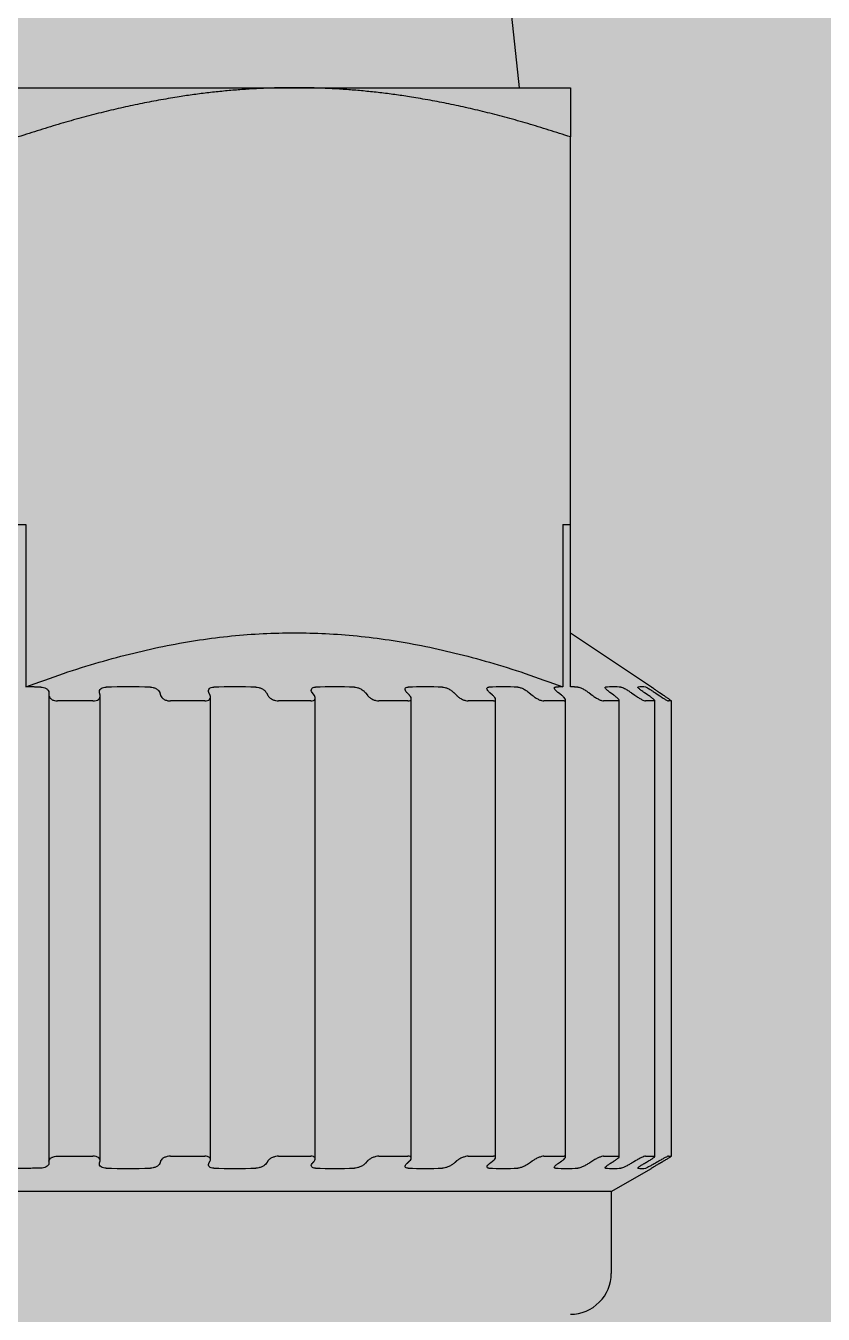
# Model space of a CAD drawing. Extents: x -18489 to 27370, y -8745 to 11880.
# Drawn here: x -16578.571 to -16576.623, y 2026.31 to 2029.458 of the extents above; entities that cross this region are included whole.
import ezdxf

# ---------------------------------------------------------------- set-up
doc = ezdxf.new("R2010")
doc.units = 0
doc.header["$LTSCALE"] = 100
for name, color, linetype in [('188K-SM-03-F10-MECH-EQ-Y2257103$0$0 Xref', 8, 'Continuous'), ('188K-SM-03-F10-MECH-EQ-Y2257103$0$M-EQU-FOUNDATION', 8, 'Continuous'), ('188K-SM-03-F10-MECH-EQ-Y2257103$0$Micron CUP L10 HVAC EQU$0$M-MECH-EQU', 136, 'Continuous'), ('188K-SM-03-F10-MECH-EQ-Y2257103$0$Micron CUP L10 HVAC EQU$0$M-PHASE1 AREA', 252, 'Continuous')]:
    doc.layers.add(name, color=color, linetype=linetype)
pattern_1 = [(50, (4473.52, 709.2), (54.6554, -4.78173), [5.715, -62.865]), (355, (4473.52, 709.2), (-10.57303, 57.31705), [4.572, -50.29218]), (100.45144, (4478.076, 708.8), (44.08237, 52.53533), [4.857, -53.42707]), (46.1842, (4473.52, 724.44), (81.32371, -12.6127), [8.5725, -94.2975]), (96.63556, (4480.3, 723.39), (71.22124, 74.22784), [7.2855, -80.14068]), (351.18415, (4473.52, 724.44), (71.22124, 74.22784), [6.858, -75.43792]), (21, (4481.14, 720.63), (45.48432, -30.67956), [5.715, -62.865]), (326, (4481.14, 720.63), (18.54061, 55.25639), [4.572, -50.292]), (71.45144, (4484.93, 718.07), (64.02493, 24.57683), [4.857, -53.42698]), (37.5, (4473.521, 709.2), (0.926581, 25.366512), [0, -49.6824, 0, -51.054, 0, -50.4825]), (7.5, (4473.52, 709.2), (20.0459, 30.054172), [0, -29.1084, 0, -48.5394, 0, -19.2405]), (327.5, (4456.529, 709.2), (40.677179, -1.718623), [0, -19.05, 0, -59.436, 0, -78.867]), (317.5, (4448.91, 709.2), (44.438754, 7.62795), [0, -24.765, 0, -39.4716, 0, -56.007])]

# ---------------------------------------------------------------- blocks, each defined once
blk = doc.blocks.new('188K-SM-03-F10-MECH-EQ-Y2257103$0$Micron CUP L10 HVAC EQU$0$A$C0c53ceb0')
at = {"layer": '188K-SM-03-F10-MECH-EQ-Y2257103$0$Micron CUP L10 HVAC EQU$0$M-PHASE1 AREA'}
for p, q in [((-4345.47275, 11149.08664), (-4342.17106, 11118.89975)), ((-4361.15185, 11118.89975), (-4347.6655, 11118.89975)), ((-4347.6655, 11118.89975), (-4340.92233, 11118.89975)), ((-4340.92233, 11118.89975), (-4340.92233, 11117.6952)), ((-4340.92233, 11108.23055), (-4340.92233, 11117.6952)), ((-4354.40867, 11108.23055), (-4354.22518, 11108.23055)), ((-4354.22518, 11108.23055), (-4354.22518, 11104.25891)), ((-4341.10582, 11108.23055), (-4341.10582, 11104.25891)), ((-4341.10582, 11108.23055), (-4340.92233, 11108.23055)), ((-4340.92233, 11104.25891), (-4340.92233, 11108.23055)), ((-4340.92233, 11105.5799), (-4338.94192, 11104.25963)), ((-4338.94192, 11104.25963), (-4338.94192, 11104.25313)), ((-4353.65943, 11104.1145), (-4353.65943, 11104.05529)), ((-4353.65943, 11104.05529), (-4353.65943, 11092.67065)), ((-4352.58458, 11103.91492), (-4353.44762, 11103.91492)), ((-4352.41062, 11104.05529), (-4352.42606, 11104.1145)), ((-4352.40759, 11092.69074), (-4352.40759, 11104.03209)), ((-4350.95035, 11104.1145), (-4350.93491, 11104.05529)), ((-4349.85487, 11103.91492), (-4350.69168, 11103.91492)), ((-4349.72404, 11104.05529), (-4349.75445, 11104.1145)), ((-4349.71199, 11092.71039), (-4349.71199, 11104.0094)), ((-4348.34634, 11104.1145), (-4348.31593, 11104.05529)), ((-4347.26352, 11103.91492), (-4348.04868, 11103.91492)), ((-4347.1798, 11104.05529), (-4347.22426, 11104.1145)), ((-4347.15303, 11092.729), (-4347.15303, 11103.98791)), ((-4345.92653, 11104.1145), (-4345.88208, 11104.05529)), ((-4344.88927, 11103.91492), (-4345.59893, 11103.91492)), ((-4344.85521, 11104.05529), (-4344.91236, 11104.1145)), ((-4344.80846, 11092.74602), (-4344.80846, 11103.96825)), ((-4343.76445, 11104.1145), (-4343.7073, 11104.05529)), ((-4342.80426, 11103.91492), (-4343.41685, 11103.91492)), ((-4342.82089, 11104.05529), (-4342.889, 11104.1145)), ((-4342.74952, 11092.76094), (-4342.74952, 11103.95102)), ((-4341.92579, 11104.1145), (-4341.85768, 11104.05529)), ((-4341.07185, 11103.91492), (-4341.56876, 11103.91492)), ((-4341.13866, 11104.05529), (-4341.21566, 11104.1145)), ((-4341.03876, 11092.77332), (-4341.03876, 11103.93673)), ((-4340.46642, 11104.1145), (-4340.38942, 11104.05529)), ((-4339.74467, 11103.91492), (-4340.1108, 11103.91492)), ((-4339.85964, 11104.05529), (-4339.94318, 11104.1145)), ((-4339.72817, 11092.7828), (-4339.72817, 11103.92579)), ((-4339.43067, 11104.1145), (-4339.34712, 11104.05529)), ((-4339.02267, 11104.05529), (-4339.11024, 11104.1145)), ((-4338.86305, 11103.91492), (-4339.08727, 11103.91492)), ((-4338.85757, 11092.78908), (-4338.85757, 11103.91853)), ((-4338.85003, 11104.1145), (-4338.76247, 11104.05529)), ((-4338.65321, 11104.05529), (-4338.74212, 11104.1145)), ((-4338.45377, 11103.91492), (-4338.52928, 11103.91492)), ((-4338.45341, 11092.792), (-4338.45341, 11103.91516)), ((-4353.44762, 11092.79221), (-4352.58458, 11092.79221)), ((-4350.69168, 11092.79221), (-4349.85487, 11092.79221)), ((-4348.04868, 11092.79221), (-4347.26352, 11092.79221)), ((-4345.59893, 11092.79221), (-4344.88927, 11092.79221)), ((-4343.41685, 11092.79221), (-4342.80426, 11092.79221)), ((-4341.56876, 11092.79221), (-4341.07185, 11092.79221)), ((-4340.1108, 11092.79221), (-4339.74467, 11092.79221)), ((-4339.08727, 11092.79221), (-4338.86305, 11092.79221)), ((-4338.52928, 11092.79221), (-4338.45377, 11092.79221)), ((-4339.92334, 11091.92706), (-4338.94192, 11092.49368)), ((-4338.94192, 11092.49368), (-4338.94192, 11092.49931)), ((-4339.92334, 11091.92706), (-4368.89401, 11091.92706)), ((-4339.92334, 11091.92706), (-4339.92334, 11089.92908))]:
    blk.add_line(p, q, dxfattribs=at)
blk.add_arc((-4340.92233, 11089.92908), 0.99899, 269.999966, 0, dxfattribs=at)
for centre, major_axis, ratio, start_param, end_param in [((-4351.72286, 11081.04909), (-0.00138, 23.21054), 0.98480775, 6.25945246, 6.30680121), ((-4349.11865, 11081.04909), (-0.0007, 23.21054), 0.93969262, 6.2594826, 6.30683136), ((-4346.67518, 11081.04909), (-0.00048, 23.21054), 0.8660254, 6.25949307, 6.30684182), ((-4344.46668, 11081.04909), (-0.00037, 23.21054), 0.76604444, 6.25949864, 6.3068474), ((-4342.56027, 11081.04909), (-0.00031, 23.21054), 0.64278761, 6.25950228, 6.30685103), ((-4339.87445, 11081.04909), (-0.00025, 23.21054), 0.34202014, 6.25950718, 6.30685593), ((-4339.17666, 11081.04909), (-0.00024, 23.21054), 0.17364818, 6.25950911, 6.30685787), ((-4351.72286, 11119.29403), (-0.0012, -26.80035), 0.98480775, 6.26272676, 6.30373236), ((-4349.11866, 11119.29403), (-0.00061, -26.80035), 0.93969262, 6.26270394, 6.30370955), ((-4346.67519, 11119.29403), (-0.00042, -26.80035), 0.8660254, 6.26269602, 6.30370163), ((-4344.4667, 11119.29403), (-0.00033, -26.80035), 0.76604444, 6.2626918, 6.30369741), ((-4342.56029, 11119.29403), (-0.00027, -26.80035), 0.64278761, 6.26268905, 6.30369466), ((-4341.01389, 11119.29403), (-0.00024, -26.80035), 0.5, 6.26268701, 6.30369262), ((-4339.87448, 11119.29403), (-0.00022, -26.80035), 0.34202014, 6.26268534, 6.30369095), ((-4339.17669, 11119.29403), (-0.00021, -26.80035), 0.17364818, 6.26268388, 6.30368949)]:
    blk.add_ellipse(centre, major_axis=major_axis, ratio=ratio, start_param=start_param, end_param=end_param, dxfattribs=at)
for points, weights in [([(-4347.6655, 11118.89975), (-4350.79502, 11118.89975), (-4354.40867, 11117.6952)], [2.00431155703, 2.00431154546, 1.86040846171]), ([(-4340.92233, 11117.6952), (-4344.53598, 11118.89975), (-4347.6655, 11118.89975)], [1.86040846171, 2.00431156861, 2.00431155703]), ([(-4354.22518, 11104.25891), (-4347.6655, 11106.73168), (-4341.10582, 11104.25891)], [1.06957579566, 1.22672434335, 1.06957579566]), ([(-4353.85923, 11104.25313), (-4354.04226, 11104.25746), (-4354.22518, 11104.25891)], [1.61847557924, 1.61881551721, 1.61892907311]), ([(-4341.10582, 11104.25891), (-4341.19728, 11104.25746), (-4341.28879, 11104.25313)], [1.61892907434, 1.61881551844, 1.61847558047]), ([(-4340.73935, 11104.25313), (-4340.83086, 11104.25746), (-4340.92233, 11104.25891)], [1.61847558047, 1.61881551844, 1.61892907434]), ([(-4353.65873, 11092.67065), (-4353.65943, 11092.64493), (-4353.65943, 11092.61937)], [1.04611932027, 1.04564401816, 1.04516058741]), ([(-4352.42536, 11092.61939), (-4352.41836, 11092.64495), (-4352.41062, 11092.67065)], [1.04516094259, 1.04564432981, 1.04611958976]), ([(-4350.93422, 11092.67065), (-4350.94265, 11092.64493), (-4350.95035, 11092.61937)], [1.04611932054, 1.04564401842, 1.04516058767]), ([(-4349.75378, 11092.61939), (-4349.73929, 11092.64495), (-4349.72404, 11092.67065)], [1.04516094217, 1.04564432939, 1.04611958933]), ([(-4348.31528, 11092.67065), (-4348.33118, 11092.64493), (-4348.34634, 11092.61937)], [1.04611932028, 1.04564401817, 1.04516058742]), ([(-4347.22363, 11092.61939), (-4347.20209, 11092.64495), (-4347.1798, 11092.67065)], [1.04516094256, 1.04564432978, 1.04611958973]), ([(-4345.88148, 11092.67065), (-4345.90438, 11092.64493), (-4345.92653, 11092.61937)], [1.04611932039, 1.04564401827, 1.04516058752]), ([(-4344.9118, 11092.61939), (-4344.88385, 11092.64495), (-4344.85521, 11092.67065)], [1.04516094232, 1.04564432953, 1.04611958948]), ([(-4343.70678, 11092.67065), (-4343.73597, 11092.64493), (-4343.76445, 11092.61937)], [1.04611932062, 1.04564401851, 1.04516058775]), ([(-4342.88852, 11092.61939), (-4342.85503, 11092.64495), (-4342.82089, 11092.67065)], [1.0451609422, 1.04564432942, 1.04611958936]), ([(-4341.85726, 11092.67065), (-4341.89184, 11092.64493), (-4341.92579, 11092.61937)], [1.04611932015, 1.04564401804, 1.04516058729]), ([(-4341.21528, 11092.61939), (-4341.17726, 11092.64495), (-4341.13866, 11092.67065)], [1.04516094242, 1.04564432964, 1.04611958959]), ([(-4340.3891, 11092.67065), (-4340.42804, 11092.64493), (-4340.46642, 11092.61937)], [1.04611932032, 1.0456440182, 1.04516058745]), ([(-4339.94291, 11092.61939), (-4339.90151, 11092.64495), (-4339.85964, 11092.67065)], [1.04516094233, 1.04564432955, 1.0461195895]), ([(-4339.34691, 11092.67065), (-4339.38903, 11092.64493), (-4339.43067, 11092.61937)], [1.04611932019, 1.04564401808, 1.04516058733]), ([(-4339.11008, 11092.61939), (-4339.06656, 11092.64495), (-4339.02267, 11092.67065)], [1.04516094239, 1.0456443296, 1.04611958955]), ([(-4338.76238, 11092.67065), (-4338.80638, 11092.64493), (-4338.85003, 11092.61937)], [1.04611932055, 1.04564401844, 1.04516058769]), ([(-4338.74209, 11092.61939), (-4338.69777, 11092.64495), (-4338.65321, 11092.67065)], [1.04516094219, 1.0456443294, 1.04611958935]), ([(-4353.85923, 11092.49931), (-4354.40867, 11092.48805), (-4354.95812, 11092.49931)], [1.93647539012, 1.93769688925, 1.93647539012])]:
    blk.add_rational_spline(points, weights, degree=2, dxfattribs=at)
for points, knots in [([(-4353.85923, 11104.25313), (-4353.83669, 11104.25256), (-4353.81326, 11104.24932), (-4353.7679, 11104.23728), (-4353.74637, 11104.22794), (-4353.70841, 11104.20519), (-4353.69094, 11104.18949), (-4353.66715, 11104.15572), (-4353.66086, 11104.13764), (-4353.65966, 11104.12086), (-4353.65951, 11104.11876), (-4353.65943, 11104.11664), (-4353.65943, 11104.1145)], [0.1007338772, 0.1007338772, 0.1007338772, 0.1007338772, 0.1074438468, 0.1074438468, 0.1148517392, 0.1148517392, 0.1239329907, 0.1239329907, 0.1330142421, 0.1330142421, 0.1330142421, 0.1341521237, 0.1341521237, 0.1341521237, 0.1341521237]), ([(-4352.42606, 11104.1145), (-4352.42662, 11104.11664), (-4352.4271, 11104.11876), (-4352.43068, 11104.13764), (-4352.42915, 11104.15572), (-4352.41433, 11104.18949), (-4352.40108, 11104.20519), (-4352.36934, 11104.22794), (-4352.35042, 11104.23728), (-4352.30857, 11104.24932), (-4352.28619, 11104.25256), (-4352.264, 11104.25313)], [0.0659197851, 0.0659197851, 0.0659197851, 0.0659197851, 0.0670576667, 0.0670576667, 0.0761389182, 0.0761389182, 0.0852201696, 0.0852201696, 0.092628062, 0.092628062, 0.0993380316, 0.0993380316, 0.0993380316, 0.0993380316]), ([(-4351.1818, 11104.25313), (-4351.15959, 11104.25256), (-4351.13583, 11104.24932), (-4351.08833, 11104.23728), (-4351.06486, 11104.22794), (-4351.02183, 11104.20519), (-4351.00067, 11104.18949), (-4350.96863, 11104.15572), (-4350.95778, 11104.13764), (-4350.95223, 11104.12086), (-4350.95153, 11104.11876), (-4350.95091, 11104.11664), (-4350.95035, 11104.1145)], [0.1007338772, 0.1007338772, 0.1007338772, 0.1007338772, 0.1074438468, 0.1074438468, 0.1148517392, 0.1148517392, 0.1239329907, 0.1239329907, 0.1330142421, 0.1330142421, 0.1330142421, 0.1341521237, 0.1341521237, 0.1341521237, 0.1341521237]), ([(-4349.75445, 11104.1145), (-4349.75555, 11104.11664), (-4349.75657, 11104.11876), (-4349.76497, 11104.13764), (-4349.76824, 11104.15572), (-4349.76285, 11104.18949), (-4349.75423, 11104.20519), (-4349.72966, 11104.22794), (-4349.71392, 11104.23728), (-4349.67686, 11104.24932), (-4349.65621, 11104.25256), (-4349.63504, 11104.25313)], [0.0659197851, 0.0659197851, 0.0659197851, 0.0659197851, 0.0670576667, 0.0670576667, 0.0761389182, 0.0761389182, 0.0852201696, 0.0852201696, 0.092628062, 0.092628062, 0.0993380316, 0.0993380316, 0.0993380316, 0.0993380316]), ([(-4348.60242, 11104.25313), (-4348.58122, 11104.25256), (-4348.55785, 11104.24932), (-4348.50966, 11104.23728), (-4348.48495, 11104.22794), (-4348.43816, 11104.20519), (-4348.41396, 11104.18949), (-4348.37464, 11104.15572), (-4348.35954, 11104.13764), (-4348.34982, 11104.12086), (-4348.3486, 11104.11876), (-4348.34744, 11104.11664), (-4348.34634, 11104.1145)], [0.1007338772, 0.1007338772, 0.1007338772, 0.1007338772, 0.1074438468, 0.1074438468, 0.1148517392, 0.1148517392, 0.1239329907, 0.1239329907, 0.1330142421, 0.1330142421, 0.1330142421, 0.1341521237, 0.1341521237, 0.1341521237, 0.1341521237]), ([(-4347.22426, 11104.1145), (-4347.22586, 11104.11664), (-4347.22739, 11104.11876), (-4347.24036, 11104.13764), (-4347.24834, 11104.15572), (-4347.25254, 11104.18949), (-4347.24879, 11104.20519), (-4347.23216, 11104.22794), (-4347.22008, 11104.23728), (-4347.18892, 11104.24932), (-4347.17063, 11104.25256), (-4347.15113, 11104.25313)], [0.0659197851, 0.0659197851, 0.0659197851, 0.0659197851, 0.0670576667, 0.0670576667, 0.0761389182, 0.0761389182, 0.0852201696, 0.0852201696, 0.092628062, 0.092628062, 0.0993380316, 0.0993380316, 0.0993380316, 0.0993380316]), ([(-4346.19946, 11104.25313), (-4346.17992, 11104.25256), (-4346.15764, 11104.24932), (-4346.11022, 11104.23728), (-4346.08502, 11104.22794), (-4346.0359, 11104.20519), (-4346.00939, 11104.18949), (-4345.96398, 11104.15572), (-4345.94511, 11104.13764), (-4345.93151, 11104.12086), (-4345.9298, 11104.11876), (-4345.92814, 11104.11664), (-4345.92653, 11104.1145)], [0.1007338772, 0.1007338772, 0.1007338772, 0.1007338772, 0.1074438468, 0.1074438468, 0.1148517392, 0.1148517392, 0.1239329907, 0.1239329907, 0.1330142421, 0.1330142421, 0.1330142421, 0.1341521237, 0.1341521237, 0.1341521237, 0.1341521237]), ([(-4344.91236, 11104.1145), (-4344.91442, 11104.11664), (-4344.91641, 11104.11876), (-4344.93356, 11104.13764), (-4344.946, 11104.15572), (-4344.95966, 11104.18949), (-4344.96091, 11104.20519), (-4344.95271, 11104.22794), (-4344.94466, 11104.23728), (-4344.92036, 11104.24932), (-4344.90497, 11104.25256), (-4344.88773, 11104.25313)], [0.0659197851, 0.0659197851, 0.0659197851, 0.0659197851, 0.0670576667, 0.0670576667, 0.0761389182, 0.0761389182, 0.0852201696, 0.0852201696, 0.092628062, 0.092628062, 0.0993380316, 0.0993380316, 0.0993380316, 0.0993380316]), ([(-4344.04594, 11104.25313), (-4344.02864, 11104.25256), (-4344.00813, 11104.24932), (-4343.96293, 11104.23728), (-4343.93801, 11104.22794), (-4343.88804, 11104.20519), (-4343.86002, 11104.18949), (-4343.80992, 11104.15572), (-4343.78784, 11104.13764), (-4343.77077, 11104.12086), (-4343.76863, 11104.11876), (-4343.76652, 11104.11664), (-4343.76445, 11104.1145)], [0.1007338772, 0.1007338772, 0.1007338772, 0.1007338772, 0.1074438468, 0.1074438468, 0.1148517392, 0.1148517392, 0.1239329907, 0.1239329907, 0.1330142421, 0.1330142421, 0.1330142421, 0.1341521237, 0.1341521237, 0.1341521237, 0.1341521237]), ([(-4342.889, 11104.1145), (-4342.89146, 11104.11664), (-4342.89385, 11104.11876), (-4342.91465, 11104.13764), (-4342.93117, 11104.15572), (-4342.95388, 11104.18949), (-4342.96009, 11104.20519), (-4342.96058, 11104.22794), (-4342.95679, 11104.23728), (-4342.94009, 11104.24932), (-4342.92808, 11104.25256), (-4342.91363, 11104.25313)], [0.0659197851, 0.0659197851, 0.0659197851, 0.0659197851, 0.0670576667, 0.0670576667, 0.0761389182, 0.0761389182, 0.0852201696, 0.0852201696, 0.092628062, 0.092628062, 0.0993380316, 0.0993380316, 0.0993380316, 0.0993380316]), ([(-4342.20728, 11104.25313), (-4342.19275, 11104.25256), (-4342.17464, 11104.24932), (-4342.13302, 11104.23728), (-4342.10914, 11104.22794), (-4342.05985, 11104.20519), (-4342.03118, 11104.18949), (-4341.97789, 11104.15572), (-4341.95328, 11104.13764), (-4341.93325, 11104.12086), (-4341.93075, 11104.11876), (-4341.92826, 11104.11664), (-4341.92579, 11104.1145)], [0.1007338772, 0.1007338772, 0.1007338772, 0.1007338772, 0.1074438468, 0.1074438468, 0.1148517392, 0.1148517392, 0.1239329907, 0.1239329907, 0.1330142421, 0.1330142421, 0.1330142421, 0.1341521237, 0.1341521237, 0.1341521237, 0.1341521237]), ([(-4341.21566, 11104.1145), (-4341.21844, 11104.11664), (-4341.22116, 11104.11876), (-4341.24498, 11104.13764), (-4341.26509, 11104.15572), (-4341.29615, 11104.18949), (-4341.30713, 11104.20519), (-4341.31629, 11104.22794), (-4341.31689, 11104.23728), (-4341.30829, 11104.24932), (-4341.30002, 11104.25256), (-4341.28879, 11104.25313)], [0.0659197851, 0.0659197851, 0.0659197851, 0.0659197851, 0.0670576667, 0.0670576667, 0.0761389182, 0.0761389182, 0.0852201696, 0.0852201696, 0.092628062, 0.092628062, 0.0993380316, 0.0993380316, 0.0993380316, 0.0993380316]), ([(-4340.73935, 11104.25313), (-4340.72804, 11104.25256), (-4340.71287, 11104.24932), (-4340.67611, 11104.23728), (-4340.65399, 11104.22794), (-4340.60687, 11104.20519), (-4340.57842, 11104.18949), (-4340.52356, 11104.15572), (-4340.49717, 11104.13764), (-4340.4748, 11104.12086), (-4340.472, 11104.11876), (-4340.4692, 11104.11664), (-4340.46642, 11104.1145)], [0.1007338772, 0.1007338772, 0.1007338772, 0.1007338772, 0.1074438468, 0.1074438468, 0.1148517392, 0.1148517392, 0.1239329907, 0.1239329907, 0.1330142421, 0.1330142421, 0.1330142421, 0.1341521237, 0.1341521237, 0.1341521237, 0.1341521237]), ([(-4339.94318, 11104.1145), (-4339.9462, 11104.11664), (-4339.94917, 11104.11876), (-4339.97528, 11104.13764), (-4339.99836, 11104.15572), (-4340.03684, 11104.18949), (-4340.05226, 11104.20519), (-4340.06981, 11104.22794), (-4340.07477, 11104.23728), (-4340.07453, 11104.24932), (-4340.07027, 11104.25256), (-4340.0626, 11104.25313)], [0.0659197851, 0.0659197851, 0.0659197851, 0.0659197851, 0.0670576667, 0.0670576667, 0.0761389182, 0.0761389182, 0.0852201696, 0.0852201696, 0.092628062, 0.092628062, 0.0993380316, 0.0993380316, 0.0993380316, 0.0993380316]), ([(-4339.68676, 11104.25313), (-4339.679, 11104.25256), (-4339.66725, 11104.24932), (-4339.63645, 11104.23728), (-4339.61677, 11104.22794), (-4339.57325, 11104.20519), (-4339.54588, 11104.18949), (-4339.49113, 11104.15572), (-4339.46375, 11104.13764), (-4339.43972, 11104.12086), (-4339.43671, 11104.11876), (-4339.43369, 11104.11664), (-4339.43067, 11104.1145)], [0.1007338772, 0.1007338772, 0.1007338772, 0.1007338772, 0.1074438468, 0.1074438468, 0.1148517392, 0.1148517392, 0.1239329907, 0.1239329907, 0.1330142421, 0.1330142421, 0.1330142421, 0.1341521237, 0.1341521237, 0.1341521237, 0.1341521237]), ([(-4339.11024, 11104.1145), (-4339.1134, 11104.11664), (-4339.11652, 11104.11876), (-4339.14414, 11104.13764), (-4339.16949, 11104.15572), (-4339.21421, 11104.18949), (-4339.2336, 11104.20519), (-4339.259, 11104.22794), (-4339.26818, 11104.23728), (-4339.27632, 11104.24932), (-4339.27617, 11104.25256), (-4339.2723, 11104.25313)], [0.0659197851, 0.0659197851, 0.0659197851, 0.0659197851, 0.0670576667, 0.0670576667, 0.0761389182, 0.0761389182, 0.0852201696, 0.0852201696, 0.092628062, 0.092628062, 0.0993380316, 0.0993380316, 0.0993380316, 0.0993380316]), ([(-4339.08148, 11104.25313), (-4339.07752, 11104.25256), (-4339.06953, 11104.24932), (-4339.04564, 11104.23728), (-4339.02899, 11104.22794), (-4338.9904, 11104.20519), (-4338.96494, 11104.18949), (-4338.91196, 11104.15572), (-4338.88443, 11104.13764), (-4338.85947, 11104.12086), (-4338.85634, 11104.11876), (-4338.85319, 11104.11664), (-4338.85003, 11104.1145)], [0.1007338772, 0.1007338772, 0.1007338772, 0.1007338772, 0.1074438468, 0.1074438468, 0.1148517392, 0.1148517392, 0.1239329907, 0.1239329907, 0.1330142421, 0.1330142421, 0.1330142421, 0.1341521237, 0.1341521237, 0.1341521237, 0.1341521237]), ([(-4338.74212, 11104.1145), (-4338.74533, 11104.11664), (-4338.74852, 11104.11876), (-4338.7768, 11104.13764), (-4338.80365, 11104.15572), (-4338.85325, 11104.18949), (-4338.87602, 11104.20519), (-4338.90851, 11104.22794), (-4338.92163, 11104.23728), (-4338.93789, 11104.24932), (-4338.94187, 11104.25256), (-4338.94192, 11104.25313)], [0.0659197851, 0.0659197851, 0.0659197851, 0.0659197851, 0.0670576667, 0.0670576667, 0.0761389182, 0.0761389182, 0.0852201696, 0.0852201696, 0.092628062, 0.092628062, 0.0993380316, 0.0993380316, 0.0993380316, 0.0993380316]), ([(-4353.65943, 11104.05529), (-4353.65943, 11104.05316), (-4353.65935, 11104.05105), (-4353.65804, 11104.03266), (-4353.65207, 11104.01507), (-4353.62948, 11103.98205), (-4353.6129, 11103.96662), (-4353.57531, 11103.94286), (-4353.55254, 11103.93257), (-4353.5019, 11103.91859), (-4353.474, 11103.91492), (-4353.44762, 11103.91492)], [-0.0681852529, -0.0681852529, -0.0681852529, -0.0681852529, -0.0670539463, -0.0670539463, -0.058228102, -0.058228102, -0.0494022577, -0.0494022577, -0.0414646154, -0.0414646154, -0.0335269732, -0.0335269732, -0.0335269732, -0.0335269732]), ([(-4352.58458, 11103.91492), (-4352.55833, 11103.91492), (-4352.53153, 11103.91859), (-4352.48482, 11103.93257), (-4352.46488, 11103.94286), (-4352.43372, 11103.96662), (-4352.42127, 11103.98205), (-4352.40744, 11104.01507), (-4352.4061, 11104.03266), (-4352.4096, 11104.05105), (-4352.41007, 11104.05316), (-4352.41062, 11104.05529)], [-0.0994872627, -0.0994872627, -0.0994872627, -0.0994872627, -0.0915496204, -0.0915496204, -0.0836119781, -0.0836119781, -0.0747861338, -0.0747861338, -0.0659602895, -0.0659602895, -0.0648289829, -0.0648289829, -0.0648289829, -0.0648289829]), ([(-4350.93491, 11104.05529), (-4350.93435, 11104.05316), (-4350.93373, 11104.05105), (-4350.92765, 11104.03266), (-4350.91723, 11104.01507), (-4350.88657, 11103.98205), (-4350.86635, 11103.96662), (-4350.82347, 11103.94286), (-4350.79857, 11103.93257), (-4350.74554, 11103.91859), (-4350.71739, 11103.91492), (-4350.69168, 11103.91492)], [-0.0681852529, -0.0681852529, -0.0681852529, -0.0681852529, -0.0670539463, -0.0670539463, -0.058228102, -0.058228102, -0.0494022577, -0.0494022577, -0.0414646154, -0.0414646154, -0.0335269732, -0.0335269732, -0.0335269732, -0.0335269732]), ([(-4349.85487, 11103.91492), (-4349.82953, 11103.91492), (-4349.80465, 11103.91859), (-4349.76329, 11103.93257), (-4349.74678, 11103.94286), (-4349.723, 11103.96662), (-4349.71506, 11103.98205), (-4349.71042, 11104.01507), (-4349.71375, 11104.03266), (-4349.72194, 11104.05105), (-4349.72295, 11104.05316), (-4349.72404, 11104.05529)], [-0.0994872627, -0.0994872627, -0.0994872627, -0.0994872627, -0.0915496204, -0.0915496204, -0.0836119781, -0.0836119781, -0.0747861338, -0.0747861338, -0.0659602895, -0.0659602895, -0.064828983, -0.064828983, -0.064828983, -0.064828983]), ([(-4348.31593, 11104.05529), (-4348.31483, 11104.05316), (-4348.31368, 11104.05105), (-4348.30303, 11104.03266), (-4348.28848, 11104.01507), (-4348.25067, 11103.98205), (-4348.22743, 11103.96662), (-4348.18056, 11103.94286), (-4348.15429, 11103.93257), (-4348.10048, 11103.91859), (-4348.07293, 11103.91492), (-4348.04868, 11103.91492)], [-0.0681852529, -0.0681852529, -0.0681852529, -0.0681852529, -0.0670539463, -0.0670539463, -0.058228102, -0.058228102, -0.0494022577, -0.0494022577, -0.0414646154, -0.0414646154, -0.0335269732, -0.0335269732, -0.0335269732, -0.0335269732]), ([(-4347.26352, 11103.91492), (-4347.23987, 11103.91492), (-4347.21767, 11103.91859), (-4347.18291, 11103.93257), (-4347.17033, 11103.94286), (-4347.15465, 11103.96662), (-4347.15147, 11103.98205), (-4347.15615, 11104.01507), (-4347.16405, 11104.03266), (-4347.17669, 11104.05105), (-4347.17821, 11104.05316), (-4347.1798, 11104.05529)], [-0.0994872627, -0.0994872627, -0.0994872627, -0.0994872627, -0.0915496204, -0.0915496204, -0.0836119781, -0.0836119781, -0.0747861338, -0.0747861338, -0.0659602895, -0.0659602895, -0.0648289829, -0.0648289829, -0.0648289829, -0.0648289829]), ([(-4345.88208, 11104.05529), (-4345.88048, 11104.05316), (-4345.87883, 11104.05105), (-4345.86392, 11104.03266), (-4345.84568, 11104.01507), (-4345.80188, 11103.98205), (-4345.77632, 11103.96662), (-4345.7269, 11103.94286), (-4345.70005, 11103.93257), (-4345.64709, 11103.91859), (-4345.62098, 11103.91492), (-4345.59893, 11103.91492)], [-0.0681852529, -0.0681852529, -0.0681852529, -0.0681852529, -0.0670539463, -0.0670539463, -0.058228102, -0.058228102, -0.0494022577, -0.0494022577, -0.0414646154, -0.0414646154, -0.0335269732, -0.0335269732, -0.0335269732, -0.0335269732]), ([(-4344.88927, 11103.91492), (-4344.86804, 11103.91492), (-4344.84918, 11103.91859), (-4344.82208, 11103.93257), (-4344.81381, 11103.94286), (-4344.80671, 11103.96662), (-4344.80838, 11103.98205), (-4344.82225, 11104.01507), (-4344.83447, 11104.03266), (-4344.85118, 11104.05105), (-4344.85316, 11104.05316), (-4344.85521, 11104.05529)], [-0.0994872627, -0.0994872627, -0.0994872627, -0.0994872627, -0.0915496204, -0.0915496204, -0.0836119781, -0.0836119781, -0.0747861338, -0.0747861338, -0.0659602895, -0.0659602895, -0.0648289829, -0.0648289829, -0.0648289829, -0.0648289829]), ([(-4343.7073, 11104.05529), (-4343.70525, 11104.05316), (-4343.70316, 11104.05105), (-4343.68444, 11104.03266), (-4343.66307, 11104.01507), (-4343.6146, 11103.98205), (-4343.58751, 11103.96662), (-4343.53702, 11103.94286), (-4343.51042, 11103.93257), (-4343.45992, 11103.91859), (-4343.43604, 11103.91492), (-4343.41685, 11103.91492)], [-0.0681852529, -0.0681852529, -0.0681852529, -0.0681852529, -0.0670539463, -0.0670539463, -0.058228102, -0.058228102, -0.0494022577, -0.0494022577, -0.0414646154, -0.0414646154, -0.0335269732, -0.0335269732, -0.0335269732, -0.0335269732]), ([(-4342.80426, 11103.91492), (-4342.78609, 11103.91492), (-4342.77115, 11103.91859), (-4342.75254, 11103.93257), (-4342.74883, 11103.94286), (-4342.75052, 11103.96662), (-4342.75699, 11103.98205), (-4342.77962, 11104.01507), (-4342.7958, 11104.03266), (-4342.81607, 11104.05105), (-4342.81845, 11104.05316), (-4342.82089, 11104.05529)], [-0.0994872627, -0.0994872627, -0.0994872627, -0.0994872627, -0.0915496204, -0.0915496204, -0.0836119781, -0.0836119781, -0.0747861338, -0.0747861338, -0.0659602895, -0.0659602895, -0.0648289829, -0.0648289829, -0.0648289829, -0.0648289829]), ([(-4341.85768, 11104.05529), (-4341.85524, 11104.05316), (-4341.85277, 11104.05105), (-4341.83081, 11104.03266), (-4341.80696, 11104.01507), (-4341.75529, 11103.98205), (-4341.72749, 11103.96662), (-4341.67748, 11103.94286), (-4341.65192, 11103.93257), (-4341.60542, 11103.91859), (-4341.5845, 11103.91492), (-4341.56876, 11103.91492)], [-0.0681852529, -0.0681852529, -0.0681852529, -0.0681852529, -0.0670539463, -0.0670539463, -0.058228102, -0.058228102, -0.0494022577, -0.0494022577, -0.0414646154, -0.0414646154, -0.0335269732, -0.0335269732, -0.0335269732, -0.0335269732]), ([(-4341.07185, 11103.91492), (-4341.05728, 11103.91492), (-4341.04672, 11103.91859), (-4341.03716, 11103.93257), (-4341.03813, 11103.94286), (-4341.04856, 11103.96662), (-4341.05964, 11103.98205), (-4341.09034, 11104.01507), (-4341.10998, 11104.03266), (-4341.13319, 11104.05105), (-4341.1359, 11104.05316), (-4341.13866, 11104.05529)], [-0.0994872627, -0.0994872627, -0.0994872627, -0.0994872627, -0.0915496204, -0.0915496204, -0.0836119781, -0.0836119781, -0.0747861338, -0.0747861338, -0.0659602895, -0.0659602895, -0.0648289829, -0.0648289829, -0.0648289829, -0.0648289829]), ([(-4340.38942, 11104.05529), (-4340.38665, 11104.05316), (-4340.38388, 11104.05105), (-4340.35936, 11104.03266), (-4340.33374, 11104.01507), (-4340.28045, 11103.98205), (-4340.25278, 11103.96662), (-4340.20476, 11103.94286), (-4340.18103, 11103.93257), (-4340.13994, 11103.91859), (-4340.12261, 11103.91492), (-4340.1108, 11103.91492)], [-0.0681852529, -0.0681852529, -0.0681852529, -0.0681852529, -0.0670539463, -0.0670539463, -0.058228102, -0.058228102, -0.0494022577, -0.0494022577, -0.0414646154, -0.0414646154, -0.0335269732, -0.0335269732, -0.0335269732, -0.0335269732]), ([(-4339.74467, 11103.91492), (-4339.73415, 11103.91492), (-4339.72828, 11103.91859), (-4339.72807, 11103.93257), (-4339.73368, 11103.94286), (-4339.75254, 11103.96662), (-4339.76788, 11103.98205), (-4339.80573, 11104.01507), (-4339.82824, 11104.03266), (-4339.85369, 11104.05105), (-4339.85664, 11104.05316), (-4339.85964, 11104.05529)], [-0.0994872627, -0.0994872627, -0.0994872627, -0.0994872627, -0.0915496204, -0.0915496204, -0.0836119781, -0.0836119781, -0.0747861338, -0.0747861338, -0.0659602895, -0.0659602895, -0.0648289829, -0.0648289829, -0.0648289829, -0.0648289829]), ([(-4339.34712, 11104.05529), (-4339.34412, 11104.05316), (-4339.34112, 11104.05105), (-4339.31478, 11104.03266), (-4339.28818, 11104.01507), (-4339.23489, 11103.98205), (-4339.20819, 11103.96662), (-4339.16363, 11103.94286), (-4339.14244, 11103.93257), (-4339.10801, 11103.91859), (-4339.0948, 11103.91492), (-4339.08727, 11103.91492)], [-0.0681852529, -0.0681852529, -0.0681852529, -0.0681852529, -0.0670539463, -0.0670539463, -0.058228102, -0.058228102, -0.0494022577, -0.0494022577, -0.0414646154, -0.0414646154, -0.0335269732, -0.0335269732, -0.0335269732, -0.0335269732]), ([(-4338.86305, 11103.91492), (-4338.8569, 11103.91492), (-4338.8559, 11103.91859), (-4338.86504, 11103.93257), (-4338.87513, 11103.94286), (-4338.90184, 11103.96662), (-4338.92098, 11103.98205), (-4338.96482, 11104.01507), (-4338.98952, 11104.03266), (-4339.01643, 11104.05105), (-4339.01953, 11104.05316), (-4339.02267, 11104.05529)], [-0.0994872627, -0.0994872627, -0.0994872627, -0.0994872627, -0.0915496204, -0.0915496204, -0.0836119781, -0.0836119781, -0.0747861338, -0.0747861338, -0.0659602895, -0.0659602895, -0.0648289829, -0.0648289829, -0.0648289829, -0.0648289829]), ([(-4338.76247, 11104.05529), (-4338.75932, 11104.05316), (-4338.75619, 11104.05105), (-4338.72883, 11104.03266), (-4338.70205, 11104.01507), (-4338.65038, 11103.98205), (-4338.62547, 11103.96662), (-4338.5857, 11103.94286), (-4338.56771, 11103.93257), (-4338.54098, 11103.91859), (-4338.53229, 11103.91492), (-4338.52928, 11103.91492)], [-0.0681852529, -0.0681852529, -0.0681852529, -0.0681852529, -0.0670539463, -0.0670539463, -0.058228102, -0.058228102, -0.0494022577, -0.0494022577, -0.0414646154, -0.0414646154, -0.0335269732, -0.0335269732, -0.0335269732, -0.0335269732]), ([(-4338.45377, 11103.91492), (-4338.45218, 11103.91492), (-4338.45609, 11103.91859), (-4338.47429, 11103.93257), (-4338.48855, 11103.94286), (-4338.5223, 11103.96662), (-4338.54467, 11103.98205), (-4338.59316, 11104.01507), (-4338.6193, 11104.03266), (-4338.64685, 11104.05105), (-4338.65002, 11104.05316), (-4338.65321, 11104.05529)], [-0.0994872627, -0.0994872627, -0.0994872627, -0.0994872627, -0.0915496204, -0.0915496204, -0.0836119781, -0.0836119781, -0.0747861338, -0.0747861338, -0.0659602895, -0.0659602895, -0.0648289829, -0.0648289829, -0.0648289829, -0.0648289829]), ([(-4353.65943, 11092.61937), (-4353.65943, 11092.61752), (-4353.65951, 11092.61568), (-4353.65966, 11092.61386), (-4353.66086, 11092.59937), (-4353.66712, 11092.58378), (-4353.69061, 11092.55475), (-4353.70781, 11092.5413), (-4353.74546, 11092.52147), (-4353.76728, 11092.51321), (-4353.81306, 11092.50262), (-4353.83663, 11092.4998), (-4353.85923, 11092.49931)], [0.1289552603, 0.1289552603, 0.1289552603, 0.1289552603, 0.1300488787, 0.1300488787, 0.1300488787, 0.1387509732, 0.1387509732, 0.1474530678, 0.1474530678, 0.1548720794, 0.1548720794, 0.1615934291, 0.1615934291, 0.1615934291, 0.1615934291]), ([(-4353.65873, 11092.67066), (-4353.65943, 11092.67249), (-4353.65935, 11092.67431), (-4353.65804, 11092.69034), (-4353.65199, 11092.70564), (-4353.62931, 11092.73424), (-4353.61269, 11092.74755), (-4353.57508, 11092.76813), (-4353.55215, 11092.77705), (-4353.50148, 11092.7891), (-4353.47373, 11092.79221), (-4353.44762, 11092.79221)], [0.0634009254, 0.0634009254, 0.0634009254, 0.0634009254, 0.0644880851, 0.0644880851, 0.0730240089, 0.0730240089, 0.0815599327, 0.0815599327, 0.0894142056, 0.0894142056, 0.0972684785, 0.0972684785, 0.0972684785, 0.0972684785]), ([(-4352.41062, 11092.67065), (-4352.41007, 11092.67249), (-4352.4096, 11092.67431), (-4352.40608, 11092.69034), (-4352.40748, 11092.70564), (-4352.42139, 11092.73424), (-4352.43389, 11092.74755), (-4352.46507, 11092.76813), (-4352.48517, 11092.77705), (-4352.53193, 11092.7891), (-4352.5586, 11092.79221), (-4352.58458, 11092.79221)], [-0.0666479464, -0.0666479464, -0.0666479464, -0.0666479464, -0.0655607867, -0.0655607867, -0.057024863, -0.057024863, -0.0484889392, -0.0484889392, -0.0406346663, -0.0406346663, -0.0327803934, -0.0327803934, -0.0327803934, -0.0327803934]), ([(-4352.264, 11092.49931), (-4352.28624, 11092.4998), (-4352.30876, 11092.50262), (-4352.35098, 11092.51321), (-4352.37014, 11092.52147), (-4352.40153, 11092.5413), (-4352.41456, 11092.55475), (-4352.42914, 11092.58378), (-4352.43067, 11092.59937), (-4352.4271, 11092.61569), (-4352.42661, 11092.61753), (-4352.42536, 11092.61939)], [0.0329398741, 0.0329398741, 0.0329398741, 0.0329398741, 0.0396612238, 0.0396612238, 0.0470802354, 0.0470802354, 0.0557823299, 0.0557823299, 0.0644844245, 0.0644844245, 0.0655817402, 0.0655817402, 0.0655817402, 0.0655817402]), ([(-4350.95035, 11092.61937), (-4350.95091, 11092.61752), (-4350.95153, 11092.61568), (-4350.95223, 11092.61386), (-4350.95776, 11092.59937), (-4350.96857, 11092.58378), (-4351.00026, 11092.55475), (-4351.02111, 11092.5413), (-4351.06386, 11092.52147), (-4351.08768, 11092.51321), (-4351.13564, 11092.50262), (-4351.15954, 11092.4998), (-4351.1818, 11092.49931)], [0.1289552603, 0.1289552603, 0.1289552603, 0.1289552603, 0.1300488787, 0.1300488787, 0.1300488787, 0.1387509732, 0.1387509732, 0.1474530678, 0.1474530678, 0.1548720794, 0.1548720794, 0.1615934291, 0.1615934291, 0.1615934291, 0.1615934291]), ([(-4350.69168, 11092.79221), (-4350.71712, 11092.79221), (-4350.74511, 11092.7891), (-4350.79815, 11092.77705), (-4350.82321, 11092.76813), (-4350.86612, 11092.74755), (-4350.88634, 11092.73424), (-4350.9171, 11092.70564), (-4350.92762, 11092.69034), (-4350.93373, 11092.67431), (-4350.93435, 11092.67248), (-4350.93422, 11092.67065)], [-0.0972684785, -0.0972684785, -0.0972684785, -0.0972684785, -0.0894142056, -0.0894142056, -0.0815599327, -0.0815599327, -0.0730240089, -0.0730240089, -0.0644880851, -0.0644880851, -0.0633980576, -0.0633980576, -0.0633980576, -0.0633980576]), ([(-4349.72404, 11092.67065), (-4349.72296, 11092.67249), (-4349.72194, 11092.67431), (-4349.7137, 11092.69034), (-4349.7104, 11092.70564), (-4349.71513, 11092.73424), (-4349.72313, 11092.74755), (-4349.74692, 11092.76813), (-4349.7636, 11092.77705), (-4349.80502, 11092.7891), (-4349.8298, 11092.79221), (-4349.85487, 11092.79221)], [-0.0666479464, -0.0666479464, -0.0666479464, -0.0666479464, -0.0655607867, -0.0655607867, -0.057024863, -0.057024863, -0.0484889392, -0.0484889392, -0.0406346663, -0.0406346663, -0.0327803934, -0.0327803934, -0.0327803934, -0.0327803934]), ([(-4349.63504, 11092.49931), (-4349.65626, 11092.4998), (-4349.67704, 11092.50262), (-4349.71441, 11092.51321), (-4349.73033, 11092.52147), (-4349.75451, 11092.5413), (-4349.76297, 11092.55475), (-4349.7682, 11092.58378), (-4349.76495, 11092.59937), (-4349.75656, 11092.61569), (-4349.75554, 11092.61753), (-4349.75378, 11092.61939)], [0.0329398741, 0.0329398741, 0.0329398741, 0.0329398741, 0.0396612238, 0.0396612238, 0.0470802354, 0.0470802354, 0.0557823299, 0.0557823299, 0.0644844245, 0.0644844245, 0.0655817402, 0.0655817402, 0.0655817402, 0.0655817402]), ([(-4348.34634, 11092.61937), (-4348.34744, 11092.61752), (-4348.3486, 11092.61568), (-4348.34982, 11092.61386), (-4348.35952, 11092.59937), (-4348.37455, 11092.58378), (-4348.41346, 11092.55475), (-4348.43733, 11092.5413), (-4348.4839, 11092.52147), (-4348.50898, 11092.51321), (-4348.55766, 11092.50262), (-4348.58117, 11092.4998), (-4348.60242, 11092.49931)], [0.1289552603, 0.1289552603, 0.1289552603, 0.1289552603, 0.1300488787, 0.1300488787, 0.1300488787, 0.1387509732, 0.1387509732, 0.1474530678, 0.1474530678, 0.1548720794, 0.1548720794, 0.1615934291, 0.1615934291, 0.1615934291, 0.1615934291]), ([(-4348.04868, 11092.79221), (-4348.07268, 11092.79221), (-4348.10005, 11092.7891), (-4348.15385, 11092.77705), (-4348.18028, 11092.76813), (-4348.22718, 11092.74755), (-4348.2504, 11092.73424), (-4348.2883, 11092.70564), (-4348.30296, 11092.69034), (-4348.31369, 11092.67431), (-4348.31484, 11092.67248), (-4348.31528, 11092.67065)], [-0.0972684785, -0.0972684785, -0.0972684785, -0.0972684785, -0.0894142056, -0.0894142056, -0.0815599327, -0.0815599327, -0.0730240089, -0.0730240089, -0.0644880851, -0.0644880851, -0.0633980576, -0.0633980576, -0.0633980576, -0.0633980576]), ([(-4347.1798, 11092.67065), (-4347.17821, 11092.67249), (-4347.17669, 11092.67431), (-4347.16397, 11092.69034), (-4347.15609, 11092.70564), (-4347.15148, 11092.73424), (-4347.15473, 11092.74755), (-4347.17042, 11092.76813), (-4347.18315, 11092.77705), (-4347.21799, 11092.7891), (-4347.24012, 11092.79221), (-4347.26352, 11092.79221)], [-0.0666479464, -0.0666479464, -0.0666479464, -0.0666479464, -0.0655607867, -0.0655607867, -0.057024863, -0.057024863, -0.0484889392, -0.0484889392, -0.0406346663, -0.0406346663, -0.0327803934, -0.0327803934, -0.0327803934, -0.0327803934]), ([(-4347.15113, 11092.49931), (-4347.17068, 11092.4998), (-4347.18908, 11092.50262), (-4347.22047, 11092.51321), (-4347.23268, 11092.52147), (-4347.24891, 11092.5413), (-4347.25255, 11092.55475), (-4347.24827, 11092.58378), (-4347.24033, 11092.59937), (-4347.22739, 11092.61569), (-4347.22585, 11092.61753), (-4347.22363, 11092.61939)], [0.0329398741, 0.0329398741, 0.0329398741, 0.0329398741, 0.0396612238, 0.0396612238, 0.0470802354, 0.0470802354, 0.0557823299, 0.0557823299, 0.0644844245, 0.0644844245, 0.0655817402, 0.0655817402, 0.0655817402, 0.0655817402]), ([(-4345.92653, 11092.61937), (-4345.92814, 11092.61752), (-4345.9298, 11092.61568), (-4345.93151, 11092.61386), (-4345.94508, 11092.59937), (-4345.96387, 11092.58378), (-4346.00883, 11092.55475), (-4346.03499, 11092.5413), (-4346.08396, 11092.52147), (-4346.10954, 11092.51321), (-4346.15746, 11092.50262), (-4346.17987, 11092.4998), (-4346.19946, 11092.49931)], [0.1289552603, 0.1289552603, 0.1289552603, 0.1289552603, 0.1300488787, 0.1300488787, 0.1300488787, 0.1387509732, 0.1387509732, 0.1474530678, 0.1474530678, 0.1548720794, 0.1548720794, 0.1615934291, 0.1615934291, 0.1615934291, 0.1615934291]), ([(-4345.59893, 11092.79221), (-4345.62075, 11092.79221), (-4345.64668, 11092.7891), (-4345.69961, 11092.77705), (-4345.7266, 11092.76813), (-4345.77606, 11092.74755), (-4345.80158, 11092.73424), (-4345.84547, 11092.70564), (-4345.86383, 11092.69034), (-4345.87884, 11092.67431), (-4345.88049, 11092.67248), (-4345.88148, 11092.67065)], [-0.0972684785, -0.0972684785, -0.0972684785, -0.0972684785, -0.0894142056, -0.0894142056, -0.0815599327, -0.0815599327, -0.0730240089, -0.0730240089, -0.0644880851, -0.0644880851, -0.0633980576, -0.0633980576, -0.0633980576, -0.0633980576]), ([(-4344.88773, 11092.49931), (-4344.90502, 11092.4998), (-4344.9205, 11092.50262), (-4344.94495, 11092.51321), (-4344.95306, 11092.52147), (-4344.96086, 11092.5413), (-4344.95955, 11092.55475), (-4344.9459, 11092.58378), (-4344.93352, 11092.59937), (-4344.91641, 11092.61569), (-4344.91441, 11092.61753), (-4344.9118, 11092.61939)], [0.0329398741, 0.0329398741, 0.0329398741, 0.0329398741, 0.0396612238, 0.0396612238, 0.0470802354, 0.0470802354, 0.0557823299, 0.0557823299, 0.0644844245, 0.0644844245, 0.0655817402, 0.0655817402, 0.0655817402, 0.0655817402]), ([(-4344.85521, 11092.67065), (-4344.85316, 11092.67249), (-4344.85118, 11092.67431), (-4344.83437, 11092.69034), (-4344.82213, 11092.70564), (-4344.80833, 11092.73424), (-4344.80675, 11092.74755), (-4344.81386, 11092.76813), (-4344.82226, 11092.77705), (-4344.84944, 11092.7891), (-4344.86826, 11092.79221), (-4344.88927, 11092.79221)], [-0.0666479464, -0.0666479464, -0.0666479464, -0.0666479464, -0.0655607867, -0.0655607867, -0.057024863, -0.057024863, -0.0484889392, -0.0484889392, -0.0406346663, -0.0406346663, -0.0327803934, -0.0327803934, -0.0327803934, -0.0327803934]), ([(-4343.76445, 11092.61937), (-4343.76652, 11092.61752), (-4343.76863, 11092.61568), (-4343.77077, 11092.61386), (-4343.7878, 11092.59937), (-4343.80978, 11092.58378), (-4343.85943, 11092.55475), (-4343.88708, 11092.5413), (-4343.93695, 11092.52147), (-4343.96227, 11092.51321), (-4344.00797, 11092.50262), (-4344.0286, 11092.4998), (-4344.04594, 11092.49931)], [0.1289552603, 0.1289552603, 0.1289552603, 0.1289552603, 0.1300488787, 0.1300488787, 0.1300488787, 0.1387509732, 0.1387509732, 0.1474530678, 0.1474530678, 0.1548720794, 0.1548720794, 0.1615934291, 0.1615934291, 0.1615934291, 0.1615934291]), ([(-4343.41685, 11092.79221), (-4343.43584, 11092.79221), (-4343.45954, 11092.7891), (-4343.50998, 11092.77705), (-4343.53672, 11092.76813), (-4343.58724, 11092.74755), (-4343.61427, 11092.73424), (-4343.66283, 11092.70564), (-4343.68433, 11092.69034), (-4343.70316, 11092.67431), (-4343.70526, 11092.67248), (-4343.70678, 11092.67065)], [-0.0972684785, -0.0972684785, -0.0972684785, -0.0972684785, -0.0894142056, -0.0894142056, -0.0815599327, -0.0815599327, -0.0730240089, -0.0730240089, -0.0644880851, -0.0644880851, -0.0633980576, -0.0633980576, -0.0633980576, -0.0633980576]), ([(-4342.91363, 11092.49931), (-4342.92812, 11092.4998), (-4342.9402, 11092.50262), (-4342.95697, 11092.51321), (-4342.96074, 11092.52147), (-4342.95987, 11092.5413), (-4342.95367, 11092.55475), (-4342.93105, 11092.58378), (-4342.9146, 11092.59937), (-4342.89384, 11092.61569), (-4342.89144, 11092.61753), (-4342.88852, 11092.61939)], [0.0329398741, 0.0329398741, 0.0329398741, 0.0329398741, 0.0396612238, 0.0396612238, 0.0470802354, 0.0470802354, 0.0557823299, 0.0557823299, 0.0644844245, 0.0644844245, 0.0655817402, 0.0655817402, 0.0655817402, 0.0655817402]), ([(-4342.82089, 11092.67065), (-4342.81845, 11092.67249), (-4342.81607, 11092.67431), (-4342.79568, 11092.69034), (-4342.77946, 11092.70564), (-4342.75689, 11092.73424), (-4342.75051, 11092.74755), (-4342.74882, 11092.76813), (-4342.75264, 11092.77705), (-4342.77135, 11092.7891), (-4342.78628, 11092.79221), (-4342.80426, 11092.79221)], [-0.0666479464, -0.0666479464, -0.0666479464, -0.0666479464, -0.0655607867, -0.0655607867, -0.057024863, -0.057024863, -0.0484889392, -0.0484889392, -0.0406346663, -0.0406346663, -0.0327803934, -0.0327803934, -0.0327803934, -0.0327803934]), ([(-4341.92579, 11092.61937), (-4341.92826, 11092.61752), (-4341.93074, 11092.61568), (-4341.93325, 11092.61386), (-4341.95323, 11092.59937), (-4341.97773, 11092.58378), (-4342.03055, 11092.55475), (-4342.05886, 11092.5413), (-4342.10813, 11092.52147), (-4342.13241, 11092.51321), (-4342.1745, 11092.50262), (-4342.19271, 11092.4998), (-4342.20728, 11092.49931)], [0.1289552603, 0.1289552603, 0.1289552603, 0.1289552603, 0.1300488787, 0.1300488787, 0.1300488787, 0.1387509732, 0.1387509732, 0.1474530678, 0.1474530678, 0.1548720794, 0.1548720794, 0.1615934291, 0.1615934291, 0.1615934291, 0.1615934291]), ([(-4341.56876, 11092.79221), (-4341.58433, 11092.79221), (-4341.60508, 11092.7891), (-4341.65151, 11092.77705), (-4341.67718, 11092.76813), (-4341.72722, 11092.74755), (-4341.75495, 11092.73424), (-4341.80669, 11092.70564), (-4341.83068, 11092.69034), (-4341.85277, 11092.67431), (-4341.85525, 11092.67248), (-4341.85726, 11092.67065)], [-0.0972684785, -0.0972684785, -0.0972684785, -0.0972684785, -0.0894142056, -0.0894142056, -0.0815599327, -0.0815599327, -0.0730240089, -0.0730240089, -0.0644880851, -0.0644880851, -0.0633980576, -0.0633980576, -0.0633980576, -0.0633980576]), ([(-4341.28879, 11092.49931), (-4341.30005, 11092.4998), (-4341.30837, 11092.50262), (-4341.31695, 11092.51321), (-4341.31627, 11092.52147), (-4341.30674, 11092.5413), (-4341.29584, 11092.55475), (-4341.26494, 11092.58378), (-4341.24492, 11092.59937), (-4341.22115, 11092.61569), (-4341.21842, 11092.61753), (-4341.21528, 11092.61939)], [0.0329398741, 0.0329398741, 0.0329398741, 0.0329398741, 0.0396612238, 0.0396612238, 0.0470802354, 0.0470802354, 0.0557823299, 0.0557823299, 0.0644844245, 0.0644844245, 0.0655817402, 0.0655817402, 0.0655817402, 0.0655817402]), ([(-4341.13866, 11092.67065), (-4341.1359, 11092.67249), (-4341.1332, 11092.67431), (-4341.10985, 11092.69034), (-4341.09014, 11092.70564), (-4341.05948, 11092.73424), (-4341.0485, 11092.74755), (-4341.03807, 11092.76813), (-4341.03718, 11092.77705), (-4341.04685, 11092.7891), (-4341.05743, 11092.79221), (-4341.07185, 11092.79221)], [-0.0666479464, -0.0666479464, -0.0666479464, -0.0666479464, -0.0655607867, -0.0655607867, -0.057024863, -0.057024863, -0.0484889392, -0.0484889392, -0.0406346663, -0.0406346663, -0.0327803934, -0.0327803934, -0.0327803934, -0.0327803934]), ([(-4340.46642, 11092.61937), (-4340.4692, 11092.61752), (-4340.472, 11092.61568), (-4340.4748, 11092.61386), (-4340.49711, 11092.59937), (-4340.52339, 11092.58378), (-4340.57778, 11092.55475), (-4340.60588, 11092.5413), (-4340.65305, 11092.52147), (-4340.67556, 11092.51321), (-4340.71276, 11092.50262), (-4340.72801, 11092.4998), (-4340.73935, 11092.49931)], [0.1289552603, 0.1289552603, 0.1289552603, 0.1289552603, 0.1300488787, 0.1300488787, 0.1300488787, 0.1387509732, 0.1387509732, 0.1474530678, 0.1474530678, 0.1548720794, 0.1548720794, 0.1615934291, 0.1615934291, 0.1615934291, 0.1615934291]), ([(-4340.1108, 11092.79221), (-4340.12249, 11092.79221), (-4340.13965, 11092.7891), (-4340.18065, 11092.77705), (-4340.20447, 11092.76813), (-4340.25253, 11092.74755), (-4340.28011, 11092.73424), (-4340.33346, 11092.70564), (-4340.35921, 11092.69034), (-4340.38388, 11092.67431), (-4340.38667, 11092.67248), (-4340.3891, 11092.67065)], [-0.0972684785, -0.0972684785, -0.0972684785, -0.0972684785, -0.0894142056, -0.0894142056, -0.0815599327, -0.0815599327, -0.0730240089, -0.0730240089, -0.0644880851, -0.0644880851, -0.0633980576, -0.0633980576, -0.0633980576, -0.0633980576]), ([(-4340.0626, 11092.49931), (-4340.07028, 11092.4998), (-4340.07459, 11092.50262), (-4340.07471, 11092.51321), (-4340.0696, 11092.52147), (-4340.05172, 11092.5413), (-4340.03644, 11092.55475), (-4339.9982, 11092.58378), (-4339.97522, 11092.59937), (-4339.94916, 11092.61569), (-4339.94618, 11092.61753), (-4339.94291, 11092.61939)], [0.0329398741, 0.0329398741, 0.0329398741, 0.0329398741, 0.0396612238, 0.0396612238, 0.0470802354, 0.0470802354, 0.0557823299, 0.0557823299, 0.0644844245, 0.0644844245, 0.0655817402, 0.0655817402, 0.0655817402, 0.0655817402]), ([(-4339.85964, 11092.67065), (-4339.85664, 11092.67249), (-4339.85369, 11092.67431), (-4339.82809, 11092.69034), (-4339.80549, 11092.70564), (-4339.76767, 11092.73424), (-4339.75244, 11092.74755), (-4339.73357, 11092.76813), (-4339.72801, 11092.77705), (-4339.72834, 11092.7891), (-4339.73426, 11092.79221), (-4339.74467, 11092.79221)], [-0.0666479464, -0.0666479464, -0.0666479464, -0.0666479464, -0.0655607867, -0.0655607867, -0.057024863, -0.057024863, -0.0484889392, -0.0484889392, -0.0406346663, -0.0406346663, -0.0327803934, -0.0327803934, -0.0327803934, -0.0327803934]), ([(-4339.43067, 11092.61937), (-4339.43369, 11092.61752), (-4339.43671, 11092.61568), (-4339.43972, 11092.61386), (-4339.46369, 11092.59937), (-4339.49095, 11092.58378), (-4339.54525, 11092.55475), (-4339.5723, 11092.5413), (-4339.61593, 11092.52147), (-4339.63598, 11092.51321), (-4339.66717, 11092.50262), (-4339.67898, 11092.4998), (-4339.68676, 11092.49931)], [0.1289552603, 0.1289552603, 0.1289552603, 0.1289552603, 0.1300488787, 0.1300488787, 0.1300488787, 0.1387509732, 0.1387509732, 0.1474530678, 0.1474530678, 0.1548720794, 0.1548720794, 0.1615934291, 0.1615934291, 0.1615934291, 0.1615934291]), ([(-4339.08727, 11092.79221), (-4339.09472, 11092.79221), (-4339.10778, 11092.7891), (-4339.14211, 11092.77705), (-4339.16336, 11092.76813), (-4339.20796, 11092.74755), (-4339.23456, 11092.73424), (-4339.28789, 11092.70564), (-4339.31463, 11092.69034), (-4339.34113, 11092.67431), (-4339.34414, 11092.67248), (-4339.34691, 11092.67065)], [-0.0972684785, -0.0972684785, -0.0972684785, -0.0972684785, -0.0894142056, -0.0894142056, -0.0815599327, -0.0815599327, -0.0730240089, -0.0730240089, -0.0644880851, -0.0644880851, -0.0633980576, -0.0633980576, -0.0633980576, -0.0633980576]), ([(-4339.2723, 11092.49931), (-4339.27618, 11092.4998), (-4339.27634, 11092.50262), (-4339.26801, 11092.51321), (-4339.25862, 11092.52147), (-4339.23292, 11092.5413), (-4339.21372, 11092.55475), (-4339.16931, 11092.58378), (-4339.14408, 11092.59937), (-4339.11651, 11092.61569), (-4339.11338, 11092.61753), (-4339.11008, 11092.61939)], [0.0329398741, 0.0329398741, 0.0329398741, 0.0329398741, 0.0396612238, 0.0396612238, 0.0470802354, 0.0470802354, 0.0557823299, 0.0557823299, 0.0644844245, 0.0644844245, 0.0655817402, 0.0655817402, 0.0655817402, 0.0655817402]), ([(-4338.85003, 11092.61937), (-4338.85319, 11092.61752), (-4338.85634, 11092.61568), (-4338.85947, 11092.61386), (-4338.88436, 11092.59937), (-4338.91177, 11092.58378), (-4338.96435, 11092.55475), (-4338.98951, 11092.5413), (-4339.02828, 11092.52147), (-4339.04525, 11092.51321), (-4339.06948, 11092.50262), (-4339.07751, 11092.4998), (-4339.08148, 11092.49931)], [0.1289552603, 0.1289552603, 0.1289552603, 0.1289552603, 0.1300488787, 0.1300488787, 0.1300488787, 0.1387509732, 0.1387509732, 0.1474530678, 0.1474530678, 0.1548720794, 0.1548720794, 0.1615934291, 0.1615934291, 0.1615934291, 0.1615934291]), ([(-4339.02267, 11092.67065), (-4339.01953, 11092.67249), (-4339.01643, 11092.67431), (-4338.98936, 11092.69034), (-4338.96456, 11092.70564), (-4338.92073, 11092.73424), (-4338.90169, 11092.74755), (-4338.87497, 11092.76813), (-4338.8649, 11092.77705), (-4338.85589, 11092.7891), (-4338.85697, 11092.79221), (-4338.86305, 11092.79221)], [-0.0666479464, -0.0666479464, -0.0666479464, -0.0666479464, -0.0655607867, -0.0655607867, -0.057024863, -0.057024863, -0.0484889392, -0.0484889392, -0.0406346663, -0.0406346663, -0.0327803934, -0.0327803934, -0.0327803934, -0.0327803934]), ([(-4338.94192, 11092.49931), (-4338.94187, 11092.4998), (-4338.93787, 11092.50262), (-4338.92134, 11092.51321), (-4338.90796, 11092.52147), (-4338.87523, 11092.5413), (-4338.85271, 11092.55475), (-4338.80346, 11092.58378), (-4338.77673, 11092.59937), (-4338.74851, 11092.61569), (-4338.74531, 11092.61753), (-4338.74209, 11092.61939)], [0.0329398741, 0.0329398741, 0.0329398741, 0.0329398741, 0.0396612238, 0.0396612238, 0.0470802354, 0.0470802354, 0.0557823299, 0.0557823299, 0.0644844245, 0.0644844245, 0.0655817402, 0.0655817402, 0.0655817402, 0.0655817402]), ([(-4338.52928, 11092.79221), (-4338.53226, 11092.79221), (-4338.54082, 11092.7891), (-4338.56744, 11092.77705), (-4338.58546, 11092.76813), (-4338.62525, 11092.74755), (-4338.65006, 11092.73424), (-4338.70176, 11092.70564), (-4338.72866, 11092.69034), (-4338.7562, 11092.67431), (-4338.75934, 11092.67248), (-4338.76238, 11092.67065)], [-0.0972684785, -0.0972684785, -0.0972684785, -0.0972684785, -0.0894142056, -0.0894142056, -0.0815599327, -0.0815599327, -0.0730240089, -0.0730240089, -0.0644880851, -0.0644880851, -0.0633980576, -0.0633980576, -0.0633980576, -0.0633980576]), ([(-4338.65321, 11092.67065), (-4338.65002, 11092.67249), (-4338.64685, 11092.67431), (-4338.61913, 11092.69034), (-4338.59288, 11092.70564), (-4338.54438, 11092.73424), (-4338.52212, 11092.74755), (-4338.48835, 11092.76813), (-4338.47409, 11092.77705), (-4338.456, 11092.7891), (-4338.4522, 11092.79221), (-4338.45377, 11092.79221)], [-0.0666479464, -0.0666479464, -0.0666479464, -0.0666479464, -0.0655607867, -0.0655607867, -0.057024863, -0.057024863, -0.0484889392, -0.0484889392, -0.0406346663, -0.0406346663, -0.0327803934, -0.0327803934, -0.0327803934, -0.0327803934])]:
    blk.add_open_spline(points, degree=3, knots=knots, dxfattribs=at)
blk = doc.blocks.new('188K-SM-03-F10-MECH-EQ-Y2257103$0$Micron CUP L10 HVAC EQU')
at = {"layer": '188K-SM-03-F10-MECH-EQ-Y2257103$0$Micron CUP L10 HVAC EQU$0$M-MECH-EQU'}
blk.add_blockref('188K-SM-03-F10-MECH-EQ-Y2257103$0$Micron CUP L10 HVAC EQU$0$A$C0c53ceb0', (-206166.7, 2082.176), dxfattribs=at)
blk = doc.blocks.new('188K-SM-03-F10-MECH-EQ-Y2257103')
at = {"layer": '188K-SM-03-F10-MECH-EQ-Y2257103$0$M-EQU-FOUNDATION'}
h = blk.add_hatch(dxfattribs=at)
h.set_pattern_fill('AR-CONC', color=256, scale=0.3)
h.set_pattern_definition(pattern_1)
h.paths.add_polyline_path([(-17043.1486, 4192.4586), (-16393.1486, 4192.4586), (-16393.1486, 1372.4586), (-17043.1486, 1372.4586)], flags=16)
h.paths.add_polyline_path([(-17048.1486, 4197.4586), (-16388.1486, 4197.4586), (-16388.1486, 1367.4586), (-17048.1486, 1367.4586)])
h = blk.add_hatch(dxfattribs=at)
h.set_pattern_fill('AR-CONC', color=256, scale=0.3)
h.set_pattern_definition(pattern_1)
h.paths.add_polyline_path([(-17033.1486, 4182.4586), (-16403.1486, 4182.4586), (-16403.1486, 1382.4586), (-17033.1486, 1382.4586)])
at = {"layer": '188K-SM-03-F10-MECH-EQ-Y2257103$0$0 Xref', "xscale": 0.1, "yscale": 0.1, "zscale": 0.1}
blk.add_blockref('188K-SM-03-F10-MECH-EQ-Y2257103$0$Micron CUP L10 HVAC EQU', (4473.5214, 709.1992), dxfattribs=at)

msp = doc.modelspace()

# ---------------------------------------------------------------- block references
msp.add_blockref('188K-SM-03-F10-MECH-EQ-Y2257103', (0, 0))

doc.saveas('drawing.dxf')
